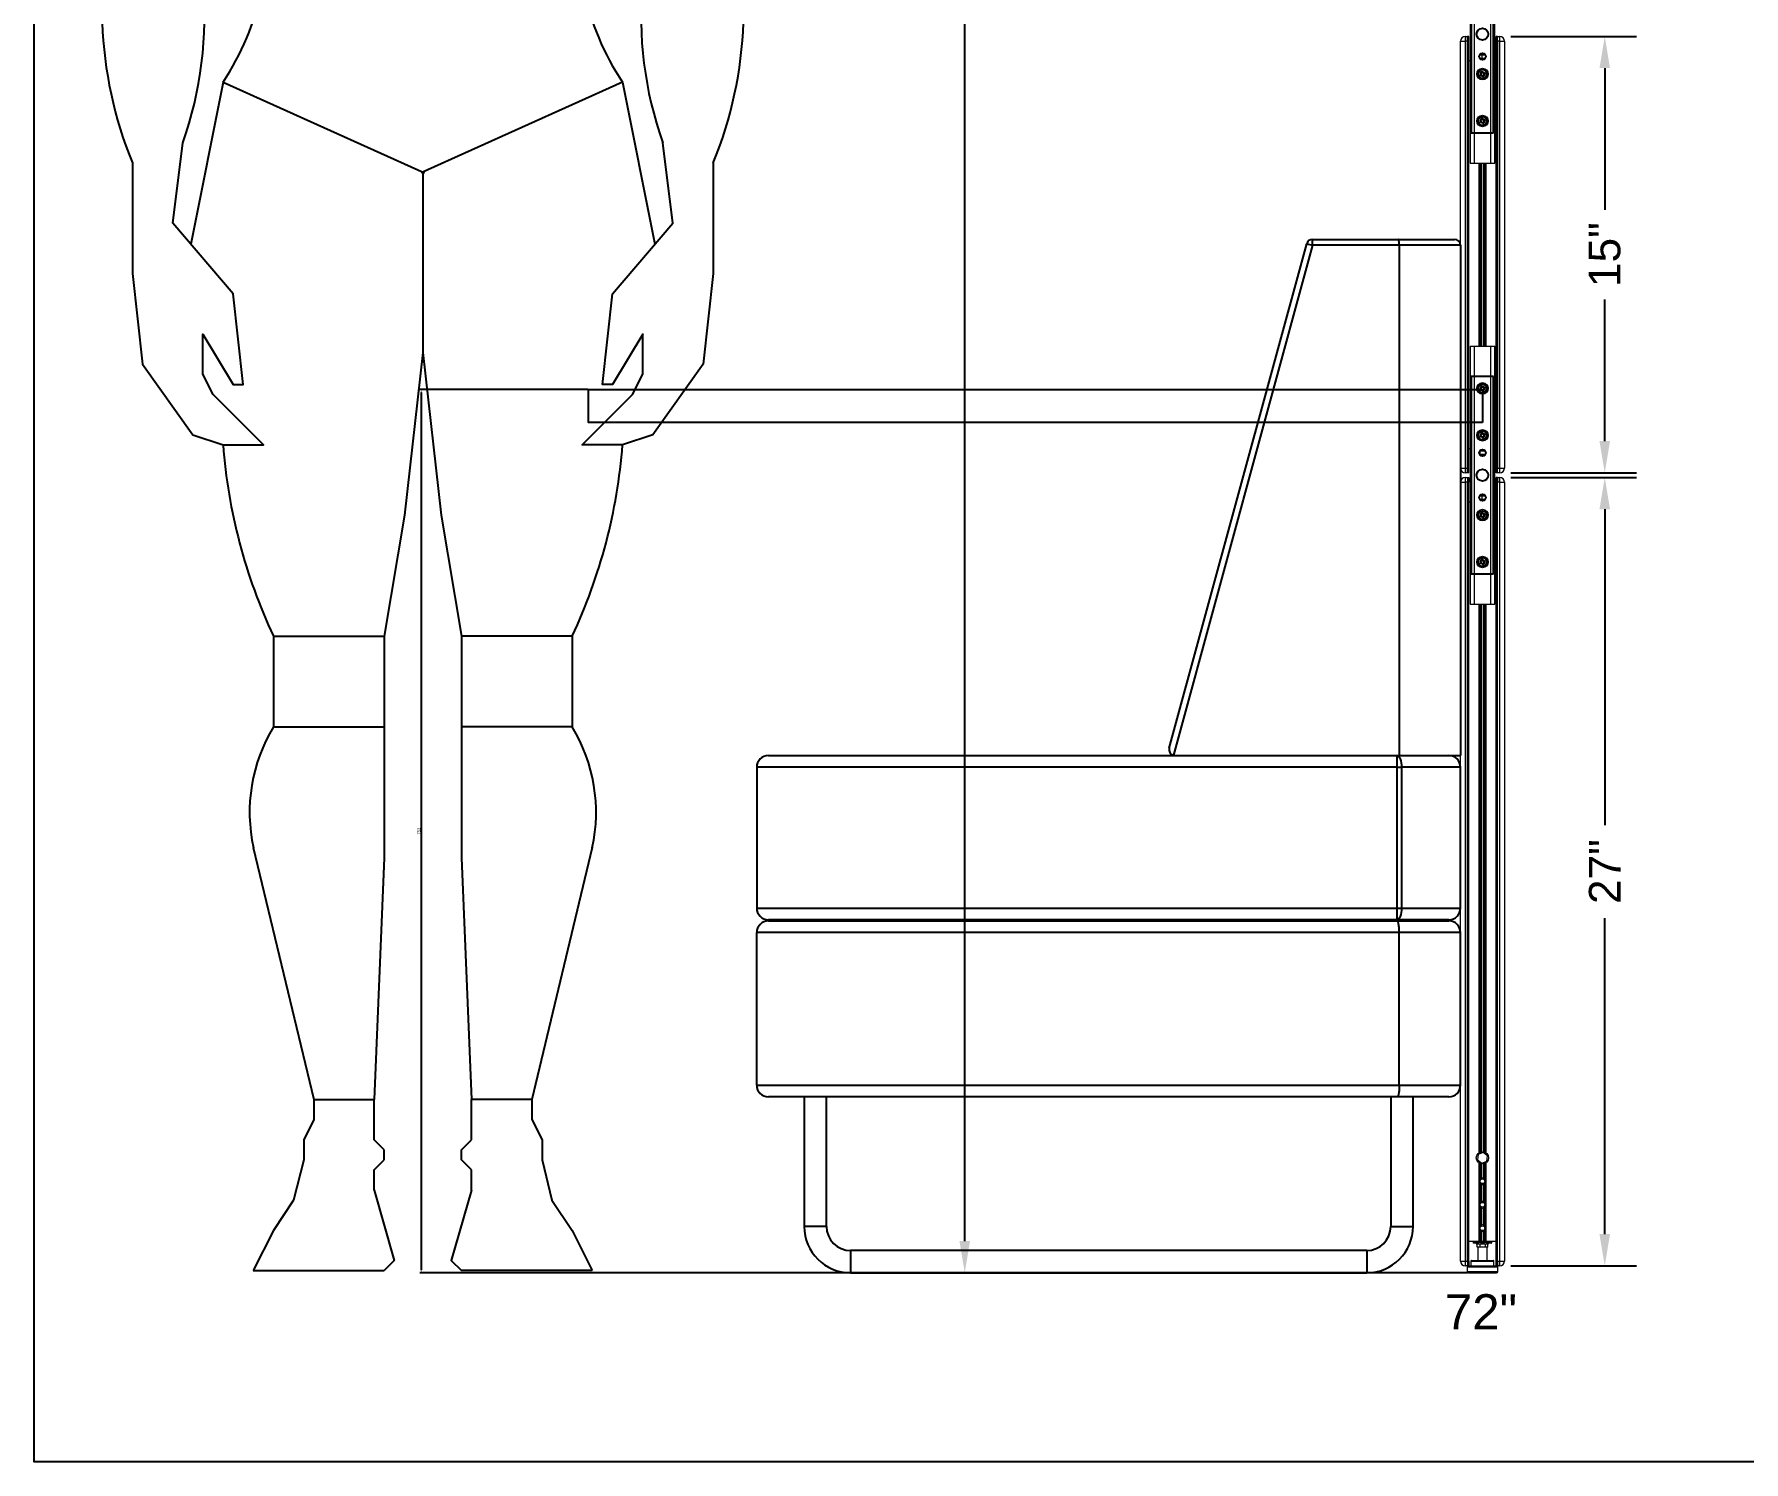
# Model space of a CAD drawing. Header units: inches. Extents: x 9936 to 27102, y -2774 to 11910.
# Drawn here: x 14513 to 15971, y 8702 to 9919 of the extents above; entities that cross this region are included whole.
import ezdxf

# ---------------------------------------------------------------- set-up
doc = ezdxf.new("R2010")
doc.units = ezdxf.units.IN
doc.header["$MEASUREMENT"] = 0
for name, color, linetype in [('Conector lateral', 150, 'Continuous'), ('COTA', 7, 'Continuous'), ('CUBIERTA', 152, 'Continuous'), ('RECTO', 20, 'Continuous'), ('SILLON', 84, 'Continuous'), ('TEXTO', 7, 'Continuous')]:
    doc.layers.add(name, color=color, linetype=linetype)
doc.styles.get("Standard").update_dxf_attribs({"font": 'arial.ttf'})
doc.dimstyles.new('ISO-25', dxfattribs={"dimtxt": 2.5, "dimasz": 2.5, "dimexe": 1.25, "dimexo": 0.625, "dimtad": 1, "dimtxsty": 'Standard', "dimcen": 2.5, "dimadec": 0, "dimazin": 0, "dimtfac": 1, "dimtmove": 0, "dimatfit": 3, "dimfxl": 1, "dimarcsym": 0})
doc.dimstyles.get("Standard").update_dxf_attribs({"dimscale": 150, "dimtxt": 0.18, "dimasz": 0.18, "dimexe": 0.18, "dimexo": 0.0625, "dimgap": 0.09, "dimtad": 0, "dimdec": 0, "dimzin": 0, "dimdsep": 46, "dimtxsty": 'Standard', "dimcen": 0.09, "dimclrd": 1, "dimclre": 1, "dimclrt": 1, "dimadec": 0, "dimazin": 0, "dimtfac": 1, "dimtdec": 0, "dimtofl": 0, "dimtmove": 0, "dimatfit": 3, "dimfxl": 1, "dimtolj": 1, "dimtzin": 0, "dimarcsym": 0})

# ---------------------------------------------------------------- blocks, each defined once
blk = doc.blocks.new('*D72')
at = {"layer": 'Defpoints', "color": 0, "transparency": 16777216}
for p in [(15306.4, 10934.2), (15388.2, 10934.2), (15735.7, 8863.5)]:
    blk.add_point(p, dxfattribs=at)
at = {"layer": 'TEXTO', "color": 1, "lineweight": -2, "transparency": 16777216}
for p, q in [((15378.9, 10934.2), (15279.4, 10934.2)), ((15306.4, 10907.2), (15306.4, 10215.7)), ((15306.4, 8890.5), (15306.4, 10112.8)), ((15726.4, 8863.5), (15279.4, 8863.5))]:
    blk.add_line(p, q, dxfattribs=at)
at = {"layer": 'TEXTO', "color": 1, "transparency": 16777216}
for points in [[(15301.9, 10907.2), (15310.9, 10907.2), (15306.4, 10934.2)], [(15301.9, 8890.5), (15310.9, 8890.5), (15306.4, 8863.5)]]:
    blk.add_solid(points, dxfattribs=at)
at = {"layer": 'TEXTO', "color": 1, "transparency": 16777216, "insert": (15306.4, 10164.2), "char_height": 27, "attachment_point": 5, "rotation": 90}
blk.add_mtext('\\A1;2071', dxfattribs=at)
blk = doc.blocks.new('A$C30A667A5')
at = {"layer": 'SILLON', "linetype": 'Continuous'}
for p, q in [((351.7, 447.3), (469, 877.3)), ((473.8, 876), (355.2, 441.2)), ((469, 877.3), (473.8, 876)), ((473.8, 876), (473.8, 881)), ((473.8, 881), (546.9, 881)), ((547.8, 876), (473.8, 876)), ((546.9, 881), (595, 881)), ((547.8, 876), (547.8, 441)), ((600, 876), (547.8, 876)), ((600, 876), (600, 441)), ((10, 441), (356.5, 441)), ((356.5, 441), (547.8, 441)), ((546, 431), (546, 441)), ((547.8, 441), (600, 441)), ((0, 431), (0, 311)), ((546, 431), (0, 431)), ((546, 311), (546, 431)), ((546, 431), (549.7, 431)), ((549.7, 431), (549.7, 311)), ((600, 431), (549.7, 431)), ((600, 311), (600, 431)), ((0, 311), (546, 311)), ((546, 301), (546, 311)), ((546, 311), (549.7, 311)), ((549.7, 311), (600, 311)), ((546, 301), (10, 301)), ((10, 300), (546, 300)), ((590, 301), (546, 301)), ((546, 300), (590, 300)), ((547.8, 290), (0, 290)), ((0, 160), (0, 290)), ((600, 290), (547.8, 290)), ((547.8, 160), (547.8, 290)), ((600, 160), (600, 290)), ((0, 160), (547.8, 160)), ((546, 150), (10, 150)), ((40.5, 150), (40.5, 39.5)), ((59.5, 39.5), (59.5, 150)), ((540.5, 150), (540.5, 39.5)), ((590, 150), (546, 150)), ((547.8, 160), (600, 160)), ((559.5, 39.5), (559.5, 150)), ((59.5, 39.5), (40.5, 39.5)), ((540.5, 39.5), (559.5, 39.5)), ((520, 19.1), (80, 19.1)), ((80, 19.1), (80, 0)), ((520, 19.1), (520, 0)), ((80, 0), (520, 0))]:
    blk.add_line(p, q, dxfattribs=at)
at = {"layer": 'SILLON', "linetype": 'Continuous', "flags": 128}
for points in [[(546, 441), (546.7, 440.8), (547.4, 440.2), (548, 439.3), (548.6, 438.1), (549.1, 436.6), (549.4, 434.8), (549.6, 432.9), (549.7, 431)], [(549.7, 311), (549.6, 309), (549.4, 307.2), (549.1, 305.4), (548.6, 303.9), (548, 302.7), (547.4, 301.8), (546.7, 301.2), (546, 301)]]:
    blk.add_lwpolyline(points, dxfattribs=at)
at = {"layer": 'SILLON', "linetype": 'Continuous'}
for centre, radius, start, end in [((473.8, 876), 5, 90, 164.7449), ((595, 876), 5, 0, 90), ((10, 431), 10, 90, 180), ((356.5, 446), 5, 164.7449, 254.7449), ((356.5, 446), 5, 254.7449, 270), ((590, 431), 10, 0, 90), ((10, 311), 10, 180, 270), ((590, 311), 10, 270, 0), ((10, 290), 10, 90, 180), ((590, 290), 10, 0, 90), ((10, 160), 10, 180, 270), ((590, 160), 10, 270, 0), ((80, 39.5), 39.5, 180, 270), ((80, 39.5), 20.5, 180, 270), ((520, 39.5), 20.5, 270, 0), ((520, 39.5), 39.5, 270, 0)]:
    blk.add_arc(centre, radius, start, end, dxfattribs=at)
for points, knots in [([(547.8, 876), (547.8, 876.3), (547.8, 876.7), (547.8, 877.3), (547.8, 877.6), (547.7, 878.2), (547.7, 878.5), (547.7, 879.1), (547.6, 879.3), (547.5, 879.8), (547.5, 880), (547.4, 880.3), (547.3, 880.5), (547.2, 880.7), (547.2, 880.8), (547.1, 880.9), (547, 881), (547, 881), (547, 881), (546.9, 881)], [0, 0, 0, 0, 0.125, 0.125, 0.25, 0.25, 0.375, 0.375, 0.5, 0.5, 0.625, 0.625, 0.75, 0.75, 0.875, 0.875, 0.9375, 0.9375, 1, 1, 1, 1]), ([(547.8, 290), (547.8, 290.7), (547.8, 291.3), (547.8, 292.3), (547.8, 292.6), (547.7, 293.2), (547.7, 293.5), (547.7, 294.5), (547.6, 295), (547.5, 295.9), (547.5, 296.1), (547.4, 296.6), (547.3, 296.9), (547.2, 297.6), (547.1, 298), (547, 298.5), (546.9, 298.7), (546.8, 299), (546.7, 299.3), (546.6, 299.5), (546.5, 299.7), (546.4, 299.7), (546.3, 299.9), (546.2, 299.9), (546.1, 300), (546.1, 300), (546, 300), (546, 300), (546, 300)], [0, 0, 0, 0, 0.125, 0.125, 0.1875, 0.1875, 0.25, 0.25, 0.375, 0.375, 0.4375, 0.4375, 0.5, 0.5, 0.625, 0.625, 0.6875, 0.6875, 0.75, 0.8125, 0.8125, 0.875, 0.875, 0.9375, 0.9375, 0.96875, 0.96875, 1, 1, 1, 1]), ([(547.8, 160), (547.8, 159.3), (547.8, 158.7), (547.8, 157.7), (547.8, 157.4), (547.7, 156.8), (547.7, 156.4), (547.7, 155.5), (547.6, 155), (547.5, 154.1), (547.5, 153.9), (547.4, 153.4), (547.3, 153.1), (547.2, 152.4), (547.1, 152), (547, 151.5), (546.9, 151.3), (546.8, 151), (546.7, 150.7), (546.6, 150.5), (546.5, 150.3), (546.4, 150.2), (546.3, 150.1), (546.2, 150.1), (546.1, 150), (546.1, 150), (546, 150), (546, 150), (546, 150)], [0, 0, 0, 0, 0.125, 0.125, 0.1875, 0.1875, 0.25, 0.25, 0.375, 0.375, 0.4375, 0.4375, 0.5, 0.5, 0.625, 0.625, 0.6875, 0.6875, 0.75, 0.8125, 0.8125, 0.875, 0.875, 0.9375, 0.9375, 0.96875, 0.96875, 1, 1, 1, 1])]:
    blk.add_open_spline(points, degree=3, knots=knots, dxfattribs=at)
blk = doc.blocks.new('*D76')
at = {"layer": 'COTA', "color": 0, "lineweight": -2, "transparency": 16777216}
for p, q in [((14985.1, 9616.5), (14841.8, 9616.5)), ((14843, 9614), (14843, 8866)), ((15735.1, 8863.5), (14841.8, 8863.5))]:
    blk.add_line(p, q, dxfattribs=at)
at = {"layer": 'COTA', "color": 0, "transparency": 16777216}
for points in [[(14842.6, 9614), (14843.4, 9614), (14843, 9616.5)], [(14842.6, 8866), (14843.4, 8866), (14843, 8863.5)]]:
    blk.add_solid(points, dxfattribs=at)
at = {"layer": 'Defpoints', "color": 0, "transparency": 16777216}
for p in [(14985.7, 9616.5), (14843, 8863.5), (15735.7, 8863.5)]:
    blk.add_point(p, dxfattribs=at)
at = {"layer": 'COTA', "color": 0, "transparency": 16777216, "insert": (14841.1, 9240), "char_height": 2.5, "attachment_point": 5, "rotation": 90}
blk.add_mtext('753', dxfattribs=at)
blk = doc.blocks.new('A$C4D5502E0')
for p, q in [((660.6, 1023.4), (632.7, 883.9)), ((660.6, 1023.4), (834, 945.4)), ((1004.6, 1023.4), (831.1, 945.4)), ((1004.6, 1023.4), (1032.5, 883.9)), ((832.6, 946), (832.6, 790.7)), ((832.6, 946), (832.6, 790.7)), ((832.6, 790.7), (816.7, 650.5)), ((832.6, 790.7), (848.4, 650.5)), ((816.7, 650.5), (799.4, 546.4)), ((848.4, 650.5), (865.8, 546.4)), ((703.9, 546.4), (703.9, 468.3)), ((703.9, 546.4), (799.4, 546.4)), ((799.4, 546.4), (799.4, 441.1)), ((961.2, 546.4), (865.8, 546.4)), ((865.8, 546.4), (865.8, 441.1)), ((961.2, 546.4), (961.2, 468.3)), ((703.9, 468.3), (799.4, 468.3)), ((961.2, 468.3), (865.8, 468.3)), ((686.6, 364.3), (738.6, 147.4)), ((978.5, 364.3), (926.5, 147.4)), ((738.6, 147.4), (790.7, 147.4)), ((790.7, 112.7), (790.7, 147.4)), ((874.5, 112.7), (874.5, 147.4)), ((926.5, 147.4), (874.5, 147.4)), ((799.4, 104.1), (790.7, 112.7)), ((799.4, 95.4), (799.4, 104.1)), ((865.8, 104.1), (874.5, 112.7)), ((865.8, 95.4), (865.8, 104.1)), ((790.7, 86.7), (799.4, 95.4)), ((874.5, 86.7), (865.8, 95.4)), ((790.7, 69.4), (790.7, 86.7)), ((874.5, 69.4), (874.5, 86.7)), ((703.9, 34.7), (686.6, 0)), ((961.2, 34.7), (978.5, 0)), ((686.6, 0), (799.4, 0)), ((978.5, 0), (865.8, 0))]:
    blk.add_line(p, q)
at = {"color": 7}
blk.add_line((832.6, 946), (832.6, 790.7), dxfattribs=at)
for points in [[(582.5, 954), (582.5, 858.6), (591.2, 780.6), (634.6, 719.9), (660.6, 711.2), (695.3, 711.2), (651.9, 754.6), (643.2, 771.9), (643.2, 806.6), (669.3, 763.2), (677.9, 763.2), (669.3, 841.3), (617.2, 902), (625.9, 971.4)], [(1082.6, 954), (1082.6, 858.6), (1073.9, 780.6), (1030.6, 719.9), (1004.6, 711.2), (969.9, 711.2), (1013.2, 754.6), (1021.9, 771.9), (1021.9, 806.6), (995.9, 763.2), (987.2, 763.2), (995.9, 841.3), (1047.9, 902), (1039.3, 971.4)], [(799.4, 468.3), (799.4, 355.6), (790.7, 147.4)], [(865.8, 468.3), (865.8, 355.6), (874.5, 147.4)], [(738.6, 147.4), (738.6, 130.1), (730, 112.7), (730, 95.4), (721.3, 60.7), (703.9, 34.7)], [(926.5, 147.4), (926.5, 130.1), (935.2, 112.7), (935.2, 95.4), (943.8, 60.7), (961.2, 34.7)], [(790.7, 69.4), (808, 8.7), (799.4, 0)], [(874.5, 69.4), (857.1, 8.7), (865.8, 0)]]:
    blk.add_lwpolyline(points)
for centre, radius, start, end in [((907.8, 1087.2), 351.5, 161.8205, 202.2703), ((757.4, 1087.2), 351.5, 337.7297, 18.1795), ((471.9, 1149.2), 226.7, 326.3099, 9.9128), ((1193.2, 1149.2), 226.7, 170.0872, 213.6901), ((322.3, 1079.8), 322.3, 340.3462, 5.4038), ((1342.8, 1079.8), 322.3, 174.5962, 199.6538), ((1135.4, 748), 476.3, 184.4387, 205.0484), ((529.7, 748), 476.3, 334.9516, 355.5613), ((825.4, 394.6), 142, 148.7363, 192.3391), ((839.8, 394.6), 142, 347.6609, 31.2637)]:
    blk.add_arc(centre, radius, start, end)
blk = doc.blocks.new('*D68')
at = {"layer": 'Defpoints', "color": 0, "transparency": 16777216}
for p in [(15762.4, 9541.5), (15762.4, 8869.5), (15852, 8869.5)]:
    blk.add_point(p, dxfattribs=at)
at = {"layer": 'TEXTO', "color": 1, "lineweight": -2, "transparency": 16777216}
for p, q in [((15771.8, 9541.5), (15879, 9541.5)), ((15852, 9514.5), (15852, 9245.2)), ((15852, 8896.5), (15852, 9165.7)), ((15771.8, 8869.5), (15879, 8869.5))]:
    blk.add_line(p, q, dxfattribs=at)
at = {"layer": 'TEXTO', "color": 1, "transparency": 16777216}
for points in [[(15847.5, 9514.5), (15856.5, 9514.5), (15852, 9541.5)], [(15847.5, 8896.5), (15856.5, 8896.5), (15852, 8869.5)]]:
    blk.add_solid(points, dxfattribs=at)
at = {"layer": 'TEXTO', "color": 1, "transparency": 16777216, "insert": (15852, 9205.5), "char_height": 27, "attachment_point": 5, "rotation": 90}
blk.add_mtext('\\A1;27"', dxfattribs=at)
blk = doc.blocks.new('*D69')
at = {"layer": 'Defpoints', "color": 0, "transparency": 16777216}
for p in [(15762.4, 9917.5), (15852, 9917.5), (15762.4, 9545.5)]:
    blk.add_point(p, dxfattribs=at)
at = {"layer": 'TEXTO', "color": 1, "lineweight": -2, "transparency": 16777216}
for p, q in [((15771.8, 9917.5), (15879, 9917.5)), ((15852, 9890.5), (15852, 9769.7)), ((15852, 9572.5), (15852, 9693.2)), ((15771.8, 9545.5), (15879, 9545.5))]:
    blk.add_line(p, q, dxfattribs=at)
at = {"layer": 'TEXTO', "color": 1, "transparency": 16777216}
for points in [[(15847.5, 9890.5), (15856.5, 9890.5), (15852, 9917.5)], [(15847.5, 9572.5), (15856.5, 9572.5), (15852, 9545.5)]]:
    blk.add_solid(points, dxfattribs=at)
at = {"layer": 'TEXTO', "color": 1, "transparency": 16777216, "insert": (15852, 9731.5), "char_height": 27, "attachment_point": 5, "rotation": 90}
blk.add_mtext('\\A1;15"', dxfattribs=at)
blk = doc.blocks.new('A$C10B60D47')
at = {"layer": 'Conector lateral', "linetype": 'Continuous'}
for p, q in [((19, 168), (0, 168)), ((0, 168), (0, 0)), ((19, 0), (19, 168)), ((7.2, 157.7), (8.7, 158.3)), ((7.2, 157.7), (7.7, 156.6)), ((7.7, 156.6), (9.2, 157.2)), ((8.1, 159.9), (9.2, 160.3)), ((8.1, 159.9), (8.7, 158.3)), ((9.2, 160.3), (9.9, 158.8)), ((9.2, 157.2), (9.8, 155.7)), ((9.8, 155.7), (10.9, 156.1)), ((9.9, 158.8), (11.4, 159.4)), ((10.3, 157.7), (11.8, 158.3)), ((10.3, 157.7), (10.9, 156.1)), ((11.4, 159.4), (11.8, 158.3)), ((7.2, 117.7), (8.7, 118.3)), ((7.2, 117.7), (7.7, 116.6)), ((7.7, 116.6), (9.2, 117.2)), ((8.1, 119.9), (9.2, 120.3)), ((8.1, 119.9), (8.7, 118.3)), ((9.2, 120.3), (9.9, 118.8)), ((9.2, 117.2), (9.8, 115.7)), ((9.9, 118.8), (11.4, 119.4)), ((10.3, 117.7), (11.8, 118.3)), ((10.3, 117.7), (10.9, 116.1)), ((11.4, 119.4), (11.8, 118.3)), ((9.8, 115.7), (10.9, 116.1)), ((7.2, 49.7), (8.7, 50.3)), ((7.2, 49.7), (7.7, 48.6)), ((7.7, 48.6), (9.2, 49.2)), ((8.1, 51.9), (9.2, 52.3)), ((8.1, 51.9), (8.7, 50.3)), ((9.2, 52.3), (9.9, 50.8)), ((9.2, 49.2), (9.8, 47.7)), ((9.8, 47.7), (10.9, 48.1)), ((9.9, 50.8), (11.4, 51.4)), ((10.3, 49.7), (11.8, 50.3)), ((10.3, 49.7), (10.9, 48.1)), ((11.4, 51.4), (11.8, 50.3)), ((7.2, 9.7), (8.7, 10.3)), ((7.2, 9.7), (7.7, 8.6)), ((7.7, 8.6), (9.2, 9.2)), ((8.1, 11.9), (9.2, 12.3)), ((8.1, 11.9), (8.7, 10.3)), ((9.2, 12.3), (9.9, 10.8)), ((9.2, 9.2), (9.8, 7.7)), ((9.8, 7.7), (10.9, 8.1)), ((9.9, 10.8), (11.4, 11.4)), ((10.3, 9.7), (11.8, 10.3)), ((10.3, 9.7), (10.9, 8.1)), ((11.4, 11.4), (11.8, 10.3)), ((0, 0), (19, 0))]:
    blk.add_line(p, q, dxfattribs=at)
for centre, radius in [((9.5, 158), 3.75), ((9.5, 118), 3.75), ((9.5, 103), 2.78), ((9.5, 65), 2.78), ((9.5, 50), 3.75), ((9.5, 10), 3.75)]:
    blk.add_circle(centre, radius, dxfattribs=at)
blk = doc.blocks.new('A$C078876BE')
at = {"layer": 'RECTO', "linetype": 'Continuous', "lineweight": 0}
for p, q in [((24.7, 1223.8), (24.7, 1003.8)), ((28.2, 1223.8), (28.2, 1003.8)), ((42.1, 1223.8), (42.1, 1003.8)), ((45.7, 1003.8), (45.7, 1223.8)), ((16.5, 743.8), (16.5, 1107.8)), ((16.5, 1107.8), (20.5, 1107.8)), ((20.5, 1111.8), (20.5, 1107.8)), ((20.5, 1111.8), (22.5, 1111.8)), ((20.5, 1107.8), (20.5, 743.8)), ((22.5, 1107.8), (20.5, 1107.8)), ((22.5, 739.8), (22.5, 1111.8)), ((23.6, 1111.8), (22.5, 1111.8)), ((22.5, 743.8), (22.5, 1107.8)), ((23.6, 739.8), (23.6, 1111.8)), ((47.9, 1111.8), (46.8, 1111.8)), ((46.8, 739.8), (46.8, 1111.8)), ((47.9, 1111.8), (49.9, 1111.8)), ((47.9, 739.8), (47.9, 1111.8)), ((49.9, 1107.8), (47.9, 1107.8)), ((47.9, 1107.8), (47.9, 743.8)), ((49.9, 1107.8), (49.9, 1111.8)), ((49.9, 743.8), (49.9, 1107.8)), ((49.9, 1107.8), (53.9, 1107.8)), ((53.9, 1107.8), (53.9, 743.8)), ((33, 1096.1), (34.6, 1096.1)), ((37, 1093.1), (33.3, 1093.1)), ((34.6, 1096.1), (34.6, 1093.1)), ((34.6, 1096.1), (37.4, 1096.1)), ((24.7, 1091), (23.6, 1091)), ((34.6, 1080.4), (33.2, 1080.4)), ((33.2, 1080.4), (33.2, 1079.2)), ((34.6, 1079.2), (33.2, 1079.2)), ((34.6, 1081.8), (34.6, 1080.4)), ((35.8, 1081.8), (34.6, 1081.8)), ((34.6, 1079.2), (34.6, 1077.8)), ((35.8, 1081.8), (35.8, 1080.4)), ((37.2, 1080.4), (35.8, 1080.4)), ((35.8, 1079.2), (35.8, 1077.8)), ((37.2, 1079.2), (35.8, 1079.2)), ((37.2, 1080.4), (37.2, 1079.2)), ((46.8, 1091), (45.7, 1091)), ((35.8, 1077.8), (34.6, 1077.8)), ((34.6, 1040.4), (33.2, 1040.4)), ((33.2, 1040.4), (33.2, 1039.2)), ((34.6, 1039.2), (33.2, 1039.2)), ((35.8, 1041.8), (34.6, 1041.8)), ((34.6, 1041.8), (34.6, 1040.4)), ((34.6, 1039.2), (34.6, 1037.8)), ((35.8, 1037.8), (34.6, 1037.8)), ((35.8, 1041.8), (35.8, 1040.4)), ((37.2, 1040.4), (35.8, 1040.4)), ((35.8, 1039.2), (35.8, 1037.8)), ((37.2, 1039.2), (35.8, 1039.2)), ((37.2, 1040.4), (37.2, 1039.2)), ((24.7, 1003.8), (28.2, 1003.8)), ((28.2, 1003.8), (42.1, 1003.8)), ((32, 1003.8), (32, 847.8)), ((32.8, 847.8), (32.8, 1003.8)), ((33.9, 847.8), (33.9, 1003.8)), ((34.3, 847.8), (34.3, 1003.8)), ((36, 847.8), (36, 1003.8)), ((36.4, 1003.8), (36.4, 847.8)), ((37.5, 847.8), (37.5, 1003.8)), ((38.3, 847.8), (38.3, 1003.8)), ((42.1, 1003.8), (45.7, 1003.8)), ((24.7, 847.8), (24.7, 627.8)), ((24.7, 847.8), (28.2, 847.8)), ((28.2, 847.8), (28.2, 627.8)), ((28.2, 847.8), (42.1, 847.8)), ((42.1, 847.8), (42.1, 627.8)), ((42.1, 847.8), (45.7, 847.8)), ((45.7, 627.8), (45.7, 847.8)), ((34.6, 812.4), (33.2, 812.4)), ((33.2, 812.4), (33.2, 811.2)), ((34.6, 811.2), (33.2, 811.2)), ((35.8, 813.8), (34.6, 813.8)), ((34.6, 813.8), (34.6, 812.4)), ((34.6, 811.2), (34.6, 809.8)), ((35.8, 809.8), (34.6, 809.8)), ((35.8, 813.8), (35.8, 812.4)), ((37.2, 812.4), (35.8, 812.4)), ((37.2, 811.2), (35.8, 811.2)), ((35.8, 811.2), (35.8, 809.8)), ((37.2, 812.4), (37.2, 811.2)), ((35.8, 773.8), (34.6, 773.8)), ((34.6, 773.8), (34.6, 772.4)), ((35.8, 773.8), (35.8, 772.4)), ((23.6, 760.6), (24.7, 760.6)), ((34.6, 772.4), (33.2, 772.4)), ((33.2, 772.4), (33.2, 771.2)), ((34.6, 771.2), (33.2, 771.2)), ((33.2, 755.5), (33.2, 758.4)), ((33.3, 758.5), (37.1, 758.5)), ((34.6, 771.2), (34.6, 769.8)), ((35.8, 769.8), (34.6, 769.8)), ((37.2, 772.4), (35.8, 772.4)), ((35.8, 771.2), (35.8, 769.8)), ((37.2, 771.2), (35.8, 771.2)), ((37.2, 772.4), (37.2, 771.2)), ((45.7, 760.6), (46.8, 760.6)), ((16.5, 743.8), (20.5, 743.8)), ((20.5, 743.8), (22.5, 743.8)), ((20.5, 743.8), (20.5, 739.8)), ((33.2, 755.5), (33, 755.5)), ((37.4, 755.5), (33.2, 755.5)), ((47.9, 743.8), (49.9, 743.8)), ((49.9, 743.8), (53.9, 743.8)), ((49.9, 739.8), (49.9, 743.8)), ((16.5, 67.8), (16.5, 731.8)), ((16.5, 731.8), (20.5, 731.8)), ((22.5, 739.8), (20.5, 739.8)), ((20.5, 735.8), (20.5, 731.8)), ((20.5, 735.8), (22.5, 735.8)), ((20.5, 731.8), (20.5, 67.8)), ((22.5, 731.8), (20.5, 731.8)), ((23.6, 739.8), (22.5, 739.8)), ((22.5, 735.8), (22.5, 734.6)), ((22.5, 735.8), (23.6, 735.8)), ((22.5, 735.8), (22.5, 731.8)), ((23.6, 734.6), (22.5, 734.6)), ((22.5, 734.6), (22.5, 731.8)), ((22.5, 731.8), (23.6, 731.8)), ((22.5, 67.8), (22.5, 731.8)), ((23.6, 735.8), (23.6, 734.6)), ((23.6, 734.6), (23.6, 731.8)), ((23.6, 67.8), (23.6, 731.8)), ((47.9, 739.8), (46.8, 739.8)), ((46.8, 734.6), (46.8, 735.8)), ((47.9, 735.8), (46.8, 735.8)), ((47.9, 734.6), (46.8, 734.6)), ((46.8, 731.8), (46.8, 734.6)), ((47.9, 731.8), (46.8, 731.8)), ((46.8, 67.8), (46.8, 731.8)), ((49.9, 739.8), (47.9, 739.8)), ((47.9, 735.8), (47.9, 734.6)), ((47.9, 735.8), (49.9, 735.8)), ((47.9, 731.8), (47.9, 735.8)), ((47.9, 734.6), (47.9, 731.8)), ((47.9, 67.8), (47.9, 731.8)), ((49.9, 731.8), (47.9, 731.8)), ((49.9, 731.8), (49.9, 735.8)), ((49.9, 731.8), (53.9, 731.8)), ((49.9, 67.8), (49.9, 731.8)), ((53.9, 731.8), (53.9, 67.8)), ((23.6, 715), (24.7, 715)), ((33, 720.1), (34.6, 720.1)), ((37, 717.1), (33.3, 717.1)), ((34.6, 720.1), (34.6, 717.1)), ((34.6, 720.1), (37.4, 720.1)), ((45.7, 715), (46.8, 715)), ((33.2, 704.4), (33.2, 703.2)), ((34.6, 704.4), (33.2, 704.4)), ((34.6, 703.2), (33.2, 703.2)), ((34.6, 705.8), (34.6, 704.4)), ((35.8, 705.8), (34.6, 705.8)), ((34.6, 703.2), (34.6, 701.8)), ((35.8, 701.8), (34.6, 701.8)), ((35.8, 705.8), (35.8, 704.4)), ((37.2, 704.4), (35.8, 704.4)), ((35.8, 703.2), (35.8, 701.8)), ((37.2, 703.2), (35.8, 703.2)), ((37.2, 704.4), (37.2, 703.2)), ((34.6, 664.4), (33.2, 664.4)), ((33.2, 664.4), (33.2, 663.2)), ((34.6, 663.2), (33.2, 663.2)), ((35.8, 665.8), (34.6, 665.8)), ((34.6, 665.8), (34.6, 664.4)), ((34.6, 663.2), (34.6, 661.8)), ((35.8, 661.8), (34.6, 661.8)), ((35.8, 665.8), (35.8, 664.4)), ((37.2, 664.4), (35.8, 664.4)), ((37.2, 663.2), (35.8, 663.2)), ((35.8, 663.2), (35.8, 661.8)), ((37.2, 664.4), (37.2, 663.2)), ((24.7, 627.8), (28.2, 627.8)), ((28.2, 627.8), (42.1, 627.8)), ((32, 627.8), (32, 163.8)), ((32.8, 163.8), (32.8, 627.8)), ((33.9, 163.8), (33.9, 627.8)), ((34.3, 161), (34.3, 627.8)), ((36, 161), (36, 627.8)), ((36.4, 627.8), (36.4, 163.8)), ((37.5, 163.8), (37.5, 627.8)), ((38.3, 163.8), (38.3, 627.8)), ((42.1, 627.8), (45.7, 627.8)), ((35.8, 160.3), (31.6, 158.6)), ((32, 163.8), (32.8, 163.8)), ((32.1, 163.8), (32.1, 160)), ((32.8, 163.8), (33.9, 163.8)), ((33.4, 160.7), (33.4, 163.8)), ((39.4, 157.5), (35.8, 160.3)), ((36.4, 163.8), (37.5, 163.8)), ((37, 163.8), (37, 160.7)), ((37.5, 163.8), (38.3, 163.8)), ((38.3, 160), (38.3, 163.8)), ((31.6, 158.6), (31, 154)), ((31, 154), (34.6, 151.2)), ((32.1, 151.5), (32.1, 83.5)), ((33.4, 137.9), (33.4, 150.9)), ((34.3, 138.4), (34.3, 150.6)), ((34.6, 151.2), (38.8, 153)), ((36, 138.4), (36, 150.6)), ((37, 150.9), (37, 137.9)), ((38.3, 83.5), (38.3, 151.5)), ((38.8, 153), (39.4, 157.5)), ((33.4, 117.9), (33.4, 133.7)), ((34.3, 118.4), (34.3, 133.1)), ((36, 118.4), (36, 133.1)), ((37, 133.7), (37, 117.9)), ((33.4, 97.9), (33.4, 113.7)), ((34.3, 98.4), (34.3, 113.1)), ((36, 98.4), (36, 113.1)), ((37, 113.7), (37, 97.9)), ((33.4, 83.5), (33.4, 93.7)), ((34.3, 84.6), (34.3, 93.1)), ((36, 84.6), (36, 93.1)), ((37, 93.7), (37, 83.5)), ((32.1, 84.6), (23.6, 84.6)), ((27.2, 84.6), (27.2, 83.6)), ((27.2, 83.6), (32.1, 83.6)), ((29.9, 83.1), (27.7, 83.1)), ((29.9, 83.5), (29.9, 82.5)), ((29.9, 83.5), (32.1, 83.5)), ((29.9, 82.5), (40.4, 82.5)), ((30.6, 79.5), (30.6, 82.5)), ((33.2, 79.5), (30.6, 79.5)), ((31.2, 79.5), (31.2, 68.3)), ((33.4, 83.5), (32.1, 83.5)), ((33.2, 79.5), (33.2, 82.5)), ((37.8, 79.5), (33.2, 79.5)), ((33.4, 83.5), (37, 83.5)), ((36, 84.6), (34.3, 84.6)), ((38.3, 83.5), (37, 83.5)), ((37.8, 79.5), (37.8, 82.5)), ((39.8, 79.5), (37.8, 79.5)), ((46.8, 84.6), (38.3, 84.6)), ((38.3, 83.6), (43.2, 83.6)), ((38.3, 83.5), (40.4, 83.5)), ((39.2, 68.3), (39.2, 79.5)), ((39.8, 79.5), (39.8, 82.5)), ((40.4, 82.5), (40.4, 83.5)), ((42.7, 83.1), (40.4, 83.1)), ((43.2, 83.6), (43.2, 84.6)), ((16.5, 67.8), (20.5, 67.8)), ((20.5, 67.8), (20.5, 63.8)), ((20.5, 67.8), (22.5, 67.8)), ((22.5, 63.8), (20.5, 63.8)), ((22.2, 62.8), (22.2, 58.8)), ((22.2, 62.8), (48.2, 62.8)), ((22.2, 58.8), (48.2, 58.8)), ((23.6, 67.8), (22.5, 67.8)), ((22.5, 67.8), (22.5, 65)), ((22.5, 67.8), (22.5, 63.8)), ((22.5, 65), (23.6, 65)), ((22.5, 65), (22.5, 63.8)), ((23.6, 63.8), (22.5, 63.8)), ((23.6, 67.8), (23.6, 65)), ((23.6, 65), (23.6, 63.8)), ((23.6, 63.8), (46.8, 63.8)), ((25.4, 67.8), (25.4, 63.8)), ((25.4, 67.8), (45, 67.8)), ((25.9, 68.3), (44.5, 68.3)), ((45, 63.8), (45, 67.8)), ((47.9, 67.8), (46.8, 67.8)), ((46.8, 65), (46.8, 67.8)), ((46.8, 65), (47.9, 65)), ((46.8, 63.8), (46.8, 65)), ((47.9, 63.8), (46.8, 63.8)), ((47.9, 67.8), (47.9, 65)), ((47.9, 67.8), (49.9, 67.8)), ((47.9, 63.8), (47.9, 67.8)), ((47.9, 65), (47.9, 63.8)), ((49.9, 63.8), (47.9, 63.8)), ((48.2, 58.8), (48.2, 62.8)), ((49.9, 67.8), (53.9, 67.8)), ((49.9, 63.8), (49.9, 67.8)), ((23.2, 57.8), (47.2, 57.8))]:
    blk.add_line(p, q, dxfattribs=at)
at = {"layer": 'RECTO', "color": 252, "true_color": 0x939598}
for centre in [(35.2, 1113.8), (35.2, 737.8)]:
    blk.add_circle(centre, 5, dxfattribs=at)
at = {"layer": 'RECTO', "linetype": 'Continuous', "lineweight": 0}
for centre, radius in [((35.2, 1094.8), 2.55), ((35.2, 1079.8), 4.89), ((35.2, 1079.8), 3.96), ((35.2, 1039.8), 4.89), ((35.2, 1039.8), 3.97), ((35.2, 811.8), 4.89), ((35.2, 811.8), 3.97), ((35.2, 771.8), 4.89), ((35.2, 771.8), 3.96), ((35.2, 756.8), 2.55), ((35.2, 718.8), 2.55), ((35.2, 703.8), 4.89), ((35.2, 703.8), 3.97), ((35.2, 663.8), 4.89), ((35.2, 663.8), 3.97), ((35.2, 155.8), 5.25), ((35.2, 135.8), 1.98), ((35.2, 115.8), 1.98), ((35.2, 95.8), 1.98)]:
    blk.add_circle(centre, radius, dxfattribs=at)
for centre, radius, start, end in [((20.5, 1107.8), 4, 90, 180), ((49.9, 1107.8), 4, 0, 90), ((20.5, 743.8), 4, 180, 270), ((49.9, 743.8), 4, 270, 0), ((20.5, 731.8), 4, 90, 180), ((49.9, 731.8), 4, 0, 90), ((35.2, 135.8), 2.78, 130.4601, 229.5399), ((35.2, 135.8), 2.78, 72.2158, 107.7842), ((35.2, 135.8), 2.78, 252.2158, 287.7842), ((35.2, 135.8), 2.78, 310.4601, 49.5399), ((35.2, 115.8), 2.78, 130.4601, 229.5399), ((35.2, 115.8), 2.78, 72.2158, 107.7842), ((35.2, 115.8), 2.78, 310.4601, 49.5399), ((35.2, 115.8), 2.78, 252.2158, 287.7842), ((35.2, 95.8), 2.78, 130.4601, 229.5399), ((35.2, 95.8), 2.78, 72.2158, 107.7842), ((35.2, 95.8), 2.78, 252.2158, 287.7842), ((35.2, 95.8), 2.78, 310.4601, 49.5399), ((27.7, 83.6), 0.5, 180, 270), ((35.2, 82.9), 1.9, 116.5254, 161.5915), ((35.2, 82.9), 1.9, 18.4085, 63.4746), ((42.7, 83.6), 0.5, 270, 0), ((20.5, 67.8), 4, 180, 270), ((23.2, 62.8), 1, 90, 180), ((23.2, 58.8), 1, 180, 270), ((25.9, 67.8), 0.5, 90, 180), ((44.5, 67.8), 0.5, 0, 90), ((47.2, 62.8), 1, 0, 90), ((47.2, 58.8), 1, 270, 0), ((49.9, 67.8), 4, 270, 0)]:
    blk.add_arc(centre, radius, start, end, dxfattribs=at)
for points, knots in [([(33.4, 137.9), (33.5, 138), (33.7, 138.1), (34, 138.3), (34.3, 138.4), (34.3, 138.4)], [0, 0, 0, 0, 0.43917, 0.876748, 1, 1, 1, 1]), ([(34.3, 133.1), (34.2, 133.2), (33.8, 133.4), (33.5, 133.6), (33.4, 133.7), (33.4, 133.7)], [0, 0, 0, 0, 0.444483, 0.887823, 1, 1, 1, 1]), ([(36, 138.4), (36.2, 138.4), (36.6, 138.2), (36.9, 138), (37, 137.9), (37, 137.9)], [0, 0, 0, 0, 0.444483, 0.887823, 1, 1, 1, 1]), ([(37, 133.7), (36.9, 133.6), (36.7, 133.4), (36.3, 133.2), (36.1, 133.2), (36, 133.1)], [0, 0, 0, 0, 0.43917, 0.876748, 1, 1, 1, 1]), ([(33.4, 117.9), (33.5, 118), (33.7, 118.1), (34, 118.3), (34.3, 118.4), (34.3, 118.4)], [0, 0, 0, 0, 0.43917, 0.876748, 1, 1, 1, 1]), ([(36, 118.4), (36.2, 118.4), (36.6, 118.2), (36.9, 118), (37, 117.9), (37, 117.9)], [0, 0, 0, 0, 0.444483, 0.887823, 1, 1, 1, 1]), ([(34.3, 113.1), (34.2, 113.2), (33.8, 113.4), (33.5, 113.6), (33.4, 113.7), (33.4, 113.7)], [0, 0, 0, 0, 0.444483, 0.887823, 1, 1, 1, 1]), ([(37, 113.7), (36.9, 113.6), (36.7, 113.4), (36.3, 113.2), (36.1, 113.2), (36, 113.1)], [0, 0, 0, 0, 0.43917, 0.876748, 1, 1, 1, 1]), ([(33.4, 97.9), (33.5, 98), (33.7, 98.1), (34, 98.3), (34.3, 98.4), (34.3, 98.4)], [0, 0, 0, 0, 0.4391703, 0.8767476, 1, 1, 1, 1]), ([(34.3, 93.1), (34.2, 93.2), (33.8, 93.4), (33.5, 93.6), (33.4, 93.7), (33.4, 93.7)], [0, 0, 0, 0, 0.444483, 0.887823, 1, 1, 1, 1]), ([(36, 98.4), (36.2, 98.4), (36.6, 98.2), (36.9, 98), (37, 97.9), (37, 97.9)], [0, 0, 0, 0, 0.444483, 0.887823, 1, 1, 1, 1]), ([(37, 93.7), (36.9, 93.6), (36.7, 93.4), (36.3, 93.2), (36.1, 93.2), (36, 93.1)], [0, 0, 0, 0, 0.43917, 0.876748, 1, 1, 1, 1])]:
    blk.add_open_spline(points, degree=3, knots=knots, dxfattribs=at)
at = {"layer": 'RECTO'}
for p in [(25.7, 1029.8), (25.7, 653.8)]:
    blk.add_blockref('A$C10B60D47', p, dxfattribs=at)
at = {"layer": 'RECTO', "color": 251, "true_color": 0x636466, "insert": (3.2, 39.5), "char_height": 30, "attachment_point": 1}
blk.add_mtext_dynamic_manual_height_columns('72"', width=73.255, gutter_width=15.9, heights=[30.6], dxfattribs=at)

msp = doc.modelspace()

# ---------------------------------------------------------------- linework, layer by layer
at = {"layer": 'COTA'}
msp.add_lwpolyline([(14513.114, 11910.23), (18563.941, 11910.23), (18563.941, 8702.304), (14513.114, 8702.304)], close=True, dxfattribs=at)
at = {"layer": 'CUBIERTA'}
msp.add_lwpolyline([(15747.742, 9588.458), (14985.742, 9588.458), (14985.742, 9616.458), (15747.742, 9616.458)], close=True, dxfattribs=at)

# ---------------------------------------------------------------- block references
at = {"xscale": 0.99, "yscale": 0.99, "zscale": 0.99}
msp.add_blockref('A$C4D5502E0', (14020.171, 8865.286), dxfattribs=at)
at = {"layer": 'SILLON'}
msp.add_blockref('A$C30A667A5', (15129.042, 8863.458), dxfattribs=at)
at = {"layer": 'TEXTO'}
msp.add_blockref('A$C078876BE', (15712.555, 8805.674), dxfattribs=at)

# ---------------------------------------------------------------- dimensions: what is measured, and where the dimension line sits
at = {"layer": 'COTA'}
dim = msp.add_linear_dim(base=(14843.011, 8863.458), p1=(14985.742, 9616.458), p2=(15735.742, 8863.458), angle=90, dimstyle='ISO-25', dxfattribs=at)
dim.commit()
dim.dimension.update_dxf_attribs({"geometry": '*D76', "text_midpoint": (14841.108, 9239.958)})
at = {"layer": 'TEXTO'}
dim = msp.add_linear_dim(base=(15306.374, 10934.158), p1=(15735.742, 8863.458), p2=(15388.242, 10934.158), angle=90, dimstyle='Standard', dxfattribs=at)
dim.commit()
dim.dimension.update_dxf_attribs({"geometry": '*D72', "text_midpoint": (15306.374, 10164.216), "dimtype": 160})
for base, p1, p2, text, picture, middle in [((15852.004, 9917.458), (15762.442, 9545.458), (15762.442, 9917.458), '15"', '*D69', (15852.004, 9731.458)), ((15852.004, 8869.458), (15762.442, 9541.458), (15762.442, 8869.458), '27"', '*D68', (15852.004, 9205.458))]:
    dim = msp.add_linear_dim(base=base, p1=p1, p2=p2, angle=90, text=text, dimstyle='Standard', dxfattribs=at)
    dim.commit()
    dim.dimension.update_dxf_attribs({"geometry": picture, "text_midpoint": middle})

doc.saveas('drawing.dxf')
